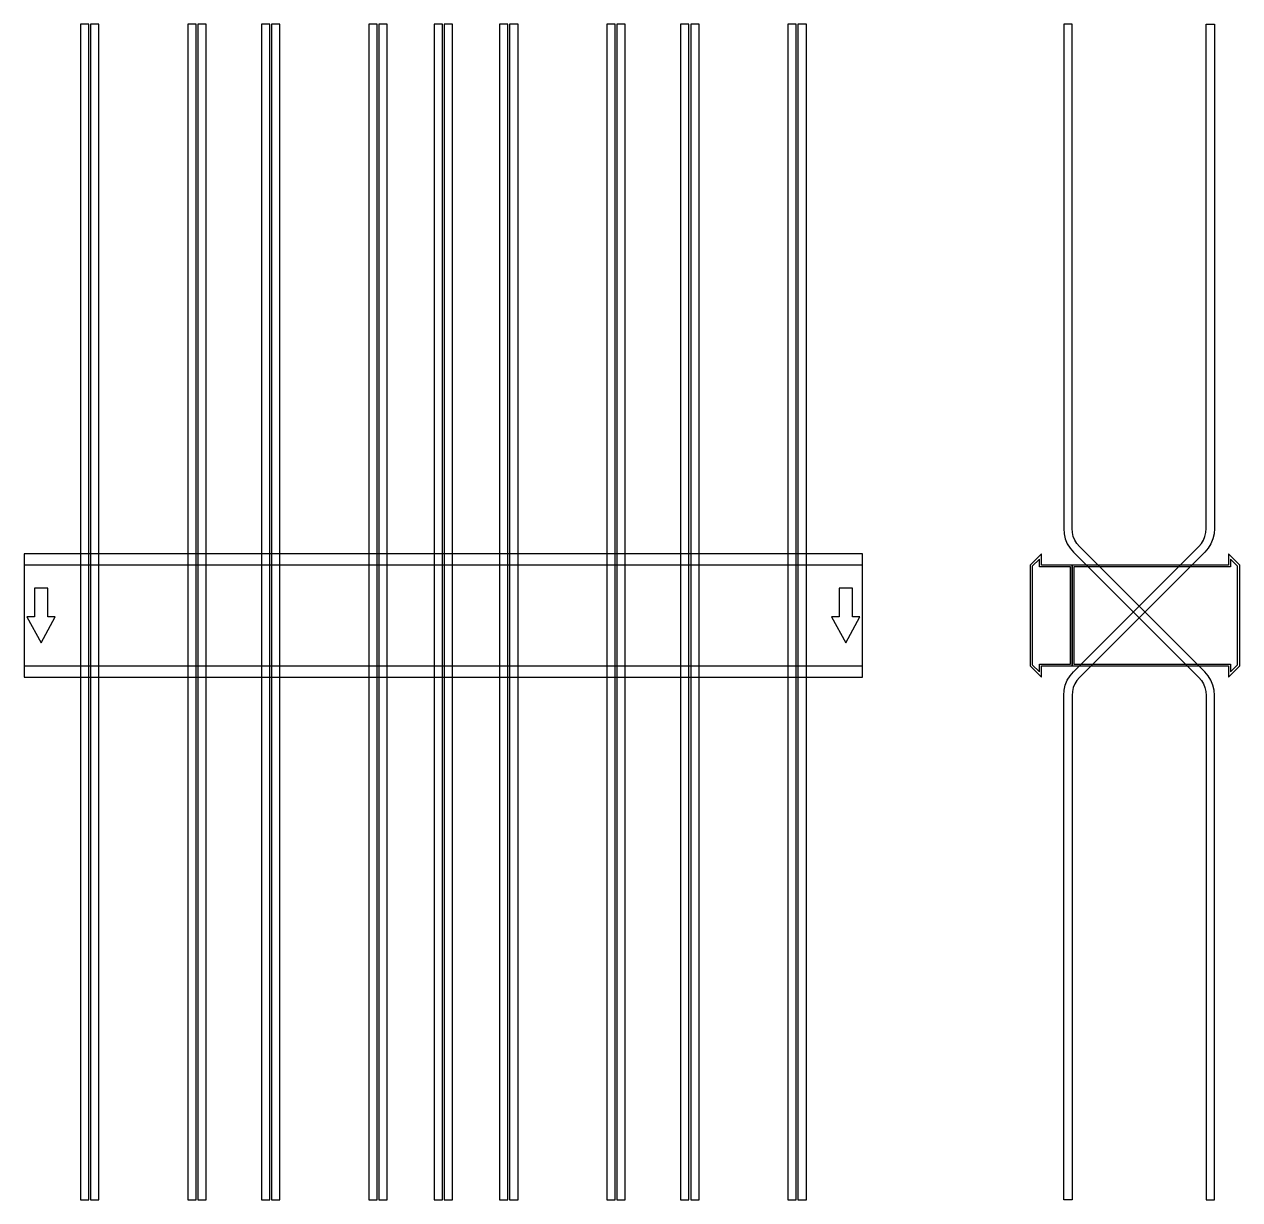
# Model space of a CAD drawing. Extents: x 0 to 1450, y -697 to 705.
import ezdxf

# ---------------------------------------------------------------- set-up
doc = ezdxf.new("R2010")
doc.units = 0
doc.layers.add('Halfen', color=7, linetype='CONTINUOUS')

msp = doc.modelspace()

# ---------------------------------------------------------------- linework, layer by layer
at = {"layer": 'Halfen', "color": 7}
for points in [[(77, -696.961), (77, 705.246), (67, 705.246), (67, -696.961)], [(89, -696.961), (89, 705.246), (79, 705.246), (79, -696.961)], [(205, -696.961), (205, 705.246), (195, 705.246), (195, -696.961)], [(217, -696.961), (217, 705.246), (207, 705.246), (207, -696.961)], [(293, -696.961), (293, 705.246), (283, 705.246), (283, -696.961)], [(305, -696.961), (305, 705.246), (295, 705.246), (295, -696.961)], [(421, -696.961), (421, 705.246), (411, 705.246), (411, -696.961)], [(433, -696.961), (433, 705.246), (423, 705.246), (423, -696.961)], [(499, -696.961), (499, 705.246), (489, 705.246), (489, -696.961)], [(511, -696.961), (511, 705.246), (501, 705.246), (501, -696.961)], [(577, -696.961), (577, 705.246), (567, 705.246), (567, -696.961)], [(589, -696.961), (589, 705.246), (579, 705.246), (579, -696.961)], [(705, -696.961), (705, 705.246), (695, 705.246), (695, -696.961)], [(717, -696.961), (717, 705.246), (707, 705.246), (707, -696.961)], [(793, -696.961), (793, 705.246), (783, 705.246), (783, -696.961)], [(805, -696.961), (805, 705.246), (795, 705.246), (795, -696.961)], [(921, -696.961), (921, 705.246), (911, 705.246), (911, -696.961)], [(933, -696.961), (933, 705.246), (923, 705.246), (923, -696.961)], [(1420, -696.961), (1420, -95.355), (1419.508, -89.098), (1418.042, -82.995), (1415.64, -77.196), (1412.361, -71.844), (1408.284, -67.071), (1258.787, 82.426), (1255.729, 86.006), (1253.27, 90.02), (1251.468, 94.369), (1250.369, 98.947), (1250, 103.64), (1250, 166.246), (1250, 705.246), (1240, 705.246), (1240, 166.246), (1240, 103.64), (1240.492, 97.382), (1241.958, 91.279), (1244.36, 85.48), (1247.639, 80.128), (1251.716, 75.355), (1401.213, -74.142), (1404.271, -77.722), (1406.73, -81.736), (1408.532, -86.085), (1409.631, -90.662), (1410, -95.355), (1410, -696.961)], [(1240, -696.961), (1240, -95.355), (1240.492, -89.098), (1241.958, -82.995), (1244.36, -77.196), (1247.639, -71.844), (1251.716, -67.071), (1401.213, 82.426), (1404.271, 86.006), (1406.73, 90.02), (1408.532, 94.369), (1409.631, 98.947), (1410, 103.64), (1410, 166.246), (1410, 705.246), (1420, 705.246), (1420, 166.246), (1420, 103.64), (1419.508, 97.382), (1418.042, 91.279), (1415.64, 85.48), (1412.361, 80.128), (1408.284, 75.355), (1258.787, -74.142), (1255.729, -77.722), (1253.27, -81.736), (1251.468, -86.085), (1250.369, -90.662), (1250, -95.355), (1250, -696.961)], [(0, -73.5), (1000, -73.5), (1000, 73.5), (0, 73.5)], [(1250, -60), (1250, 60), (1213.5, 60), (1213.5, 73.5), (1200, 60), (1200, -60), (1213.5, -73.5), (1213.5, -60)], [(1450, -60), (1450, 60), (1436.5, 73.5), (1436.5, 60), (1250, 60), (1250, -60), (1436.5, -60), (1436.5, -73.5)], [(0, -60), (1000, -60), (1000, 60), (0, 60)], [(1248, -58), (1248, 58), (1211, 58), (1211, 67.25), (1202.5, 58.75), (1202.5, -58.75), (1211, -67.25), (1211, -58)], [(1447.5, -58.75), (1447.5, 58.75), (1439, 67.25), (1439, 58), (1252, 58), (1252, -58), (1439, -58), (1439, -67.25)], [(20, -32.5), (37, -1.5), (28, -1.5), (28, 32.5), (12, 32.5), (12, -1.5), (3, -1.5)], [(980, -32.5), (997, -1.5), (988, -1.5), (988, 32.5), (972, 32.5), (972, -1.5), (963, -1.5)]]:
    msp.add_lwpolyline(points, close=True, dxfattribs=at)

doc.saveas('drawing.dxf')
